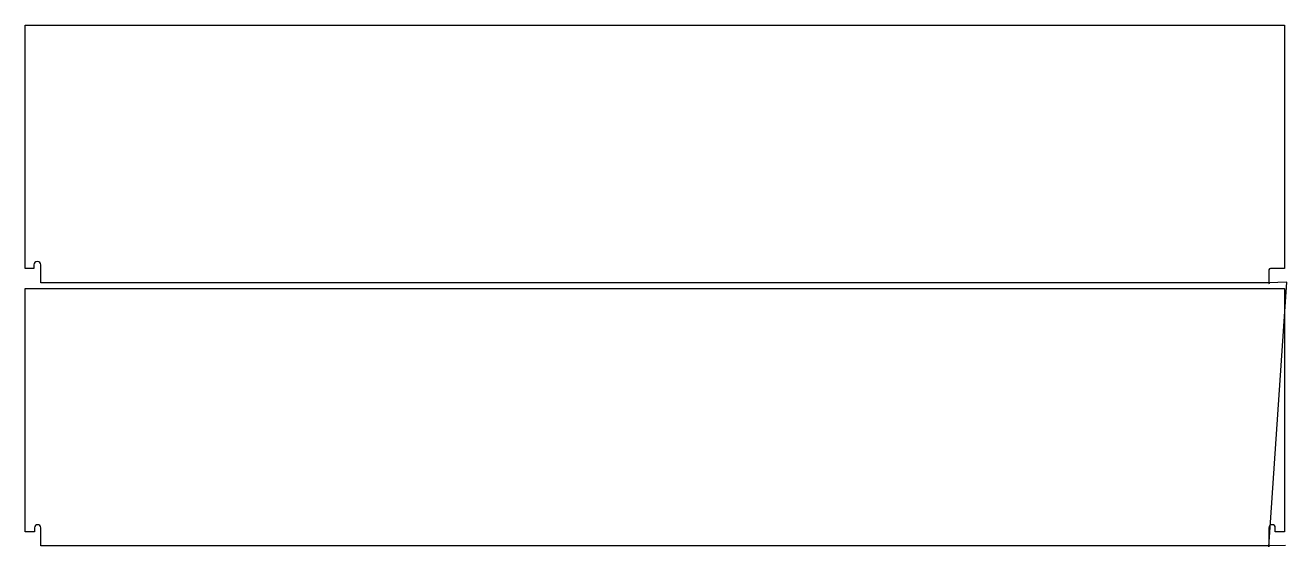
# Model space of a CAD drawing. Header units: metres. Extents: x 8 to 4438, y 4 to 1837.
import ezdxf

# ---------------------------------------------------------------- set-up
doc = ezdxf.new("R2010")
doc.units = ezdxf.units.M

msp = doc.modelspace()

# ---------------------------------------------------------------- linework, layer by layer
at = {"layer": 'TOOL_0'}
for p, q in [((8, 982.046), (8, 1837.046)), ((8, 1837.046), (4431, 1837.046)), ((4431, 1837.046), (4431, 982.046)), ((38, 982.046), (8, 982.046)), ((38, 994.546), (38, 982.046)), ((63, 932.046), (63, 994.546)), ((4376, 977.046), (4376, 932.046)), ((4431, 982.046), (4381, 982.046)), ((4376, 932.046), (63, 932.046)), ((4375.969, 4.453), (4438.443, 933.684)), ((4438.443, 933.684), (4376, 932.046)), ((4376, 932.046), (4376.27, 928.145)), ((8, 57.001), (8, 912.001)), ((8, 912.001), (4431, 912.001)), ((4431, 912.001), (4431, 57.001)), ((41, 57.001), (8, 57.001)), ((41, 71.001), (41, 57.001)), ((63, 8.001), (63, 71.001)), ((4376, 71.001), (4376, 8.001)), ((4398, 57.001), (4398, 71.001)), ((4431, 57.001), (4398, 57.001)), ((4376, 8.001), (63, 8.001)), ((4376, 8.001), (4375.969, 4.453)), ((4434.422, 8.989), (4376, 8.001))]:
    msp.add_line(p, q, dxfattribs=at)
for centre, radius, start in [((50.5, 994.546), 12.5, 0), ((4381, 977.046), 5, 90), ((52, 71.001), 11, 0), ((4387, 71.001), 11, 0)]:
    msp.add_arc(centre, radius, start, 180, dxfattribs=at)

doc.saveas('drawing.dxf')
